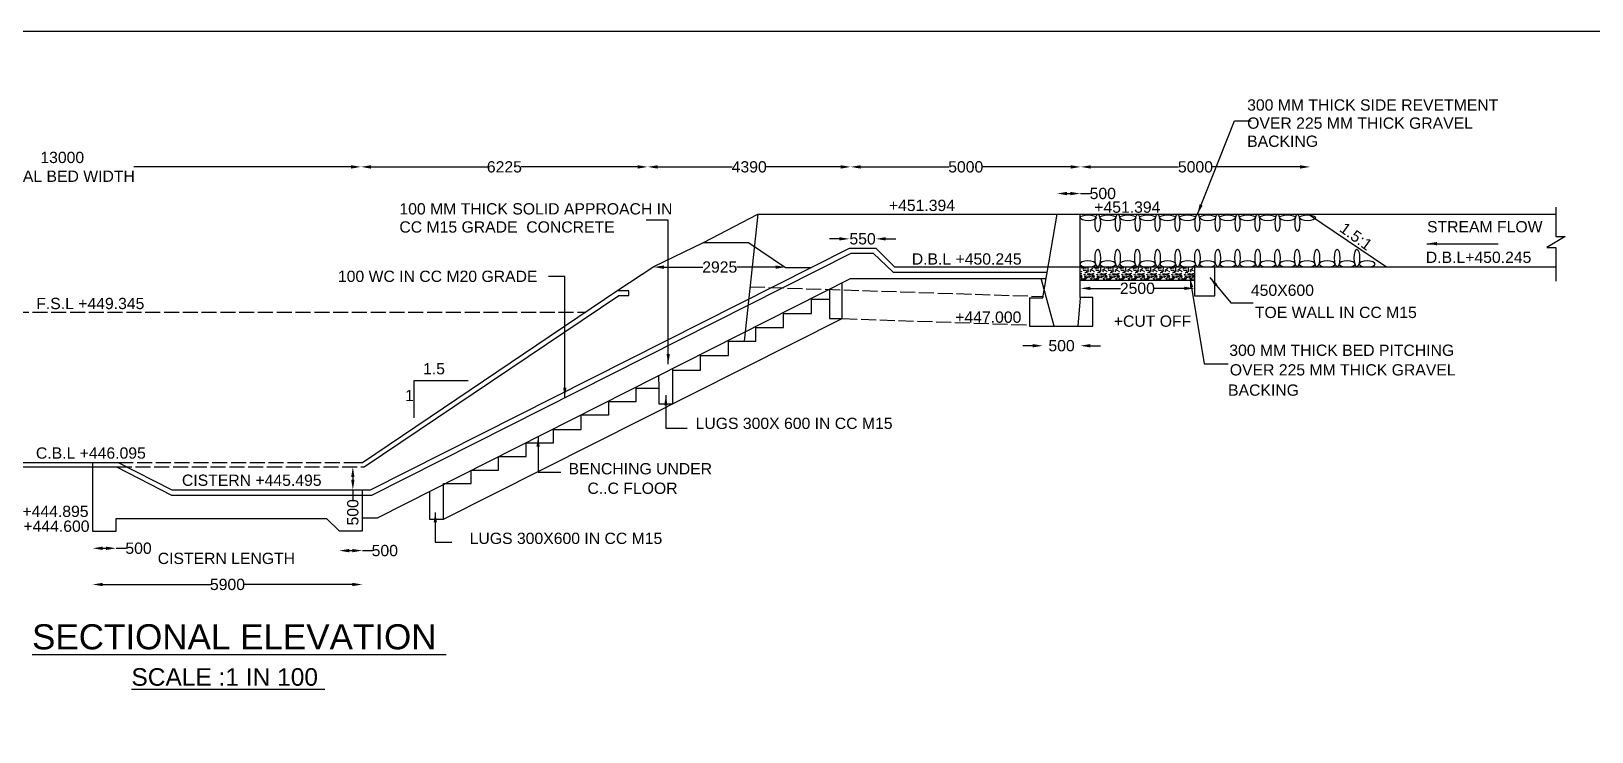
# Model space of a CAD drawing. Header units: millimetres. Extents: x 5124 to 2149775, y 2311 to 45661878.
# Drawn here: x 2096658 to 2127800, y 45647909 to 45661878 of the extents above; entities that cross this region are included whole.
import ezdxf

# ---------------------------------------------------------------- set-up
doc = ezdxf.new("R2010")
doc.units = ezdxf.units.MM
doc.header["$MEASUREMENT"] = 0
doc.linetypes.add('ACAD_ISO02W100', pattern=[15, 12, -3])
for name, color, linetype in [('DIMENSIONS', 7, 'Continuous'), ('DRAWING', 2, 'Continuous'), ('TEXT', 7, 'Continuous')]:
    doc.layers.add(name, color=color, linetype=linetype)
doc.styles.get("Standard").update_dxf_attribs({"font": 'arial.ttf', "height": 225})
doc.dimstyles.get("Standard").update_dxf_attribs({"dimtxt": 225, "dimasz": 200, "dimexe": 0.18, "dimexo": 0.0625, "dimgap": 0.09, "dimtad": 0, "dimdec": 0, "dimzin": 0, "dimdsep": 46, "dimtxsty": 'Standard', "dimcen": 0.09, "dimse1": 1, "dimse2": 1, "dimadec": 0, "dimazin": 0, "dimtfac": 1, "dimtdec": 0, "dimtofl": 0, "dimtmove": 0, "dimatfit": 3, "dimfxl": 1, "dimtolj": 1, "dimtzin": 0, "dimarcsym": 0})

# ---------------------------------------------------------------- blocks, each defined once
blk = doc.blocks.new('*D57')
at = {"layer": 'Defpoints', "color": 0, "transparency": 16777216}
for p in [(2091314, 45659173), (2103239, 45659173), (2103239, 45659173)]:
    blk.add_point(p, dxfattribs=at)
at = {"layer": 'DIMENSIONS', "color": 0, "lineweight": -2, "transparency": 16777216}
for p, q in [((2091514, 45659173), (2095848, 45659173)), ((2103039, 45659173), (2098706, 45659173))]:
    blk.add_line(p, q, dxfattribs=at)
at = {"layer": 'DIMENSIONS', "color": 0, "transparency": 16777216}
for points in [[(2091514, 45659206), (2091514, 45659139), (2091314, 45659173)], [(2103039, 45659206), (2103039, 45659139), (2103239, 45659173)]]:
    blk.add_solid(points, dxfattribs=at)
at = {"layer": 'DIMENSIONS', "color": 0, "transparency": 16777216, "insert": (2097277, 45659173), "char_height": 225, "attachment_point": 5}
blk.add_mtext('\\A1;13000 \\PCANAL BED WIDTH ', dxfattribs=at)
blk = doc.blocks.new('*D58')
at = {"layer": 'Defpoints', "color": 0, "transparency": 16777216}
for p in [(2103239, 45659173), (2108960, 45659173), (2108960, 45659173)]:
    blk.add_point(p, dxfattribs=at)
at = {"layer": 'DIMENSIONS', "color": 0, "lineweight": -2, "transparency": 16777216}
for p, q in [((2103439, 45659173), (2105762, 45659173)), ((2108760, 45659173), (2106437, 45659173))]:
    blk.add_line(p, q, dxfattribs=at)
at = {"layer": 'DIMENSIONS', "color": 0, "transparency": 16777216}
for points in [[(2103439, 45659206), (2103439, 45659139), (2103239, 45659173)], [(2108760, 45659206), (2108760, 45659139), (2108960, 45659173)]]:
    blk.add_solid(points, dxfattribs=at)
at = {"layer": 'DIMENSIONS', "color": 0, "transparency": 16777216, "insert": (2106100, 45659173), "char_height": 225, "attachment_point": 5}
blk.add_mtext('\\A1;6225', dxfattribs=at)
blk = doc.blocks.new('*D59')
at = {"layer": 'Defpoints', "color": 0, "transparency": 16777216}
for p in [(2108960, 45659173), (2113011, 45659173), (2113011, 45659173)]:
    blk.add_point(p, dxfattribs=at)
at = {"layer": 'DIMENSIONS', "color": 0, "lineweight": -2, "transparency": 16777216}
for p, q in [((2109160, 45659173), (2110645, 45659173)), ((2112811, 45659173), (2111326, 45659173))]:
    blk.add_line(p, q, dxfattribs=at)
at = {"layer": 'DIMENSIONS', "color": 0, "transparency": 16777216}
for points in [[(2109160, 45659206), (2109160, 45659139), (2108960, 45659173)], [(2112811, 45659206), (2112811, 45659139), (2113011, 45659173)]]:
    blk.add_solid(points, dxfattribs=at)
at = {"layer": 'DIMENSIONS', "color": 0, "transparency": 16777216, "insert": (2110986, 45659173), "char_height": 225, "attachment_point": 5}
blk.add_mtext('\\A1;4390', dxfattribs=at)
blk = doc.blocks.new('*D60')
at = {"layer": 'Defpoints', "color": 0, "transparency": 16777216}
for p in [(2113011, 45659173), (2117602, 45659173), (2117602, 45659173)]:
    blk.add_point(p, dxfattribs=at)
at = {"layer": 'DIMENSIONS', "color": 0, "lineweight": -2, "transparency": 16777216}
for p, q in [((2113211, 45659173), (2114971, 45659173)), ((2117402, 45659173), (2115642, 45659173))]:
    blk.add_line(p, q, dxfattribs=at)
at = {"layer": 'DIMENSIONS', "color": 0, "transparency": 16777216}
for points in [[(2113211, 45659206), (2113211, 45659139), (2113011, 45659173)], [(2117402, 45659206), (2117402, 45659139), (2117602, 45659173)]]:
    blk.add_solid(points, dxfattribs=at)
at = {"layer": 'DIMENSIONS', "color": 0, "transparency": 16777216, "insert": (2115307, 45659173), "char_height": 225, "attachment_point": 5}
blk.add_mtext('\\A1;5000', dxfattribs=at)
blk = doc.blocks.new('*D61')
at = {"layer": 'Defpoints', "color": 0, "transparency": 16777216}
for p in [(2117602, 45659173), (2122180, 45659173), (2122180, 45659173)]:
    blk.add_point(p, dxfattribs=at)
at = {"layer": 'DIMENSIONS', "color": 0, "lineweight": -2, "transparency": 16777216}
for p, q in [((2117802, 45659173), (2119555, 45659173)), ((2121980, 45659173), (2120227, 45659173))]:
    blk.add_line(p, q, dxfattribs=at)
at = {"layer": 'DIMENSIONS', "color": 0, "transparency": 16777216}
for points in [[(2117802, 45659206), (2117802, 45659139), (2117602, 45659173)], [(2121980, 45659206), (2121980, 45659139), (2122180, 45659173)]]:
    blk.add_solid(points, dxfattribs=at)
at = {"layer": 'DIMENSIONS', "color": 0, "transparency": 16777216, "insert": (2119891, 45659173), "char_height": 225, "attachment_point": 5}
blk.add_mtext('\\A1;5000', dxfattribs=at)
blk = doc.blocks.new('*D62')
at = {"layer": 'Defpoints', "color": 0, "transparency": 16777216}
for p in [(2117594, 45658642), (2117131, 45658230), (2117594, 45658230)]:
    blk.add_point(p, dxfattribs=at)
at = {"layer": 'DIMENSIONS', "color": 0, "lineweight": -2, "transparency": 16777216}
for p, q in [((2117331, 45658642), (2117394, 45658642)), ((2117594, 45658642), (2117794, 45658642))]:
    blk.add_line(p, q, dxfattribs=at)
at = {"layer": 'DIMENSIONS', "color": 0, "transparency": 16777216}
for points in [[(2117331, 45658675), (2117331, 45658608), (2117131, 45658642)], [(2117394, 45658675), (2117394, 45658608), (2117594, 45658642)]]:
    blk.add_solid(points, dxfattribs=at)
at = {"layer": 'DIMENSIONS', "color": 0, "transparency": 16777216, "insert": (2118042, 45658642), "char_height": 225, "attachment_point": 5}
blk.add_mtext('\\A1;500', dxfattribs=at)
blk = doc.blocks.new('*D66')
at = {"layer": 'Defpoints', "color": 0, "transparency": 16777216}
for p in [(2109083, 45657187), (2111713, 45657187), (2111713, 45657175)]:
    blk.add_point(p, dxfattribs=at)
at = {"layer": 'DIMENSIONS', "color": 0, "lineweight": -2, "transparency": 16777216}
for p, q in [((2109283, 45657175), (2110059, 45657175)), ((2111513, 45657175), (2110737, 45657175))]:
    blk.add_line(p, q, dxfattribs=at)
at = {"layer": 'DIMENSIONS', "color": 0, "transparency": 16777216}
for points in [[(2109283, 45657208), (2109283, 45657141), (2109083, 45657175)], [(2111513, 45657208), (2111513, 45657141), (2111713, 45657175)]]:
    blk.add_solid(points, dxfattribs=at)
at = {"layer": 'DIMENSIONS', "color": 0, "transparency": 16777216, "insert": (2110398, 45657175), "char_height": 225, "attachment_point": 5}
blk.add_mtext('\\A1;2925', dxfattribs=at)
blk = doc.blocks.new('*D67')
at = {"layer": 'Defpoints', "color": 0, "transparency": 16777216}
for p in [(2112985, 45657551), (2113511, 45657738), (2113511, 45657551)]:
    blk.add_point(p, dxfattribs=at)
at = {"layer": 'DIMENSIONS', "color": 0, "lineweight": -2, "transparency": 16777216}
for p, q in [((2112785, 45657738), (2112585, 45657738)), ((2113711, 45657738), (2113911, 45657738))]:
    blk.add_line(p, q, dxfattribs=at)
at = {"layer": 'DIMENSIONS', "color": 0, "transparency": 16777216}
for points in [[(2112785, 45657772), (2112785, 45657705), (2112985, 45657738)], [(2113711, 45657772), (2113711, 45657705), (2113511, 45657738)]]:
    blk.add_solid(points, dxfattribs=at)
at = {"layer": 'DIMENSIONS', "color": 0, "transparency": 16777216, "insert": (2113248, 45657738), "char_height": 225, "attachment_point": 5}
blk.add_mtext('\\A1;550', dxfattribs=at)
blk = doc.blocks.new('*D68')
at = {"layer": 'Defpoints', "color": 0, "transparency": 16777216}
for p in [(2117594, 45656760), (2119869, 45656760), (2119869, 45656751)]:
    blk.add_point(p, dxfattribs=at)
at = {"layer": 'DIMENSIONS', "color": 0, "lineweight": -2, "transparency": 16777216}
for p, q in [((2117794, 45656751), (2118394, 45656751)), ((2119669, 45656751), (2119069, 45656751))]:
    blk.add_line(p, q, dxfattribs=at)
at = {"layer": 'DIMENSIONS', "color": 0, "transparency": 16777216}
for points in [[(2117794, 45656784), (2117794, 45656718), (2117594, 45656751)], [(2119669, 45656784), (2119669, 45656718), (2119869, 45656751)]]:
    blk.add_solid(points, dxfattribs=at)
at = {"layer": 'DIMENSIONS', "color": 0, "transparency": 16777216, "insert": (2118732, 45656751), "char_height": 225, "attachment_point": 5}
blk.add_mtext('\\A1;2500', dxfattribs=at)
blk = doc.blocks.new('*D69')
at = {"layer": 'Defpoints', "color": 0, "transparency": 16777216}
for p in [(2116845, 45656563), (2117594, 45656563), (2117594, 45655607)]:
    blk.add_point(p, dxfattribs=at)
at = {"layer": 'DIMENSIONS', "color": 0, "lineweight": -2, "transparency": 16777216}
for p, q in [((2116645, 45655607), (2116445, 45655607)), ((2117794, 45655607), (2117994, 45655607))]:
    blk.add_line(p, q, dxfattribs=at)
at = {"layer": 'DIMENSIONS', "color": 0, "transparency": 16777216}
for points in [[(2116645, 45655640), (2116645, 45655574), (2116845, 45655607)], [(2117794, 45655640), (2117794, 45655574), (2117594, 45655607)]]:
    blk.add_solid(points, dxfattribs=at)
at = {"layer": 'DIMENSIONS', "color": 0, "transparency": 16777216, "insert": (2117219, 45655607), "char_height": 225, "attachment_point": 5}
blk.add_mtext('\\A1;500', dxfattribs=at)
blk = doc.blocks.new('*D70')
at = {"layer": 'Defpoints', "color": 0, "transparency": 16777216}
for p in [(2103045, 45653189), (2103045, 45652733), (2103076, 45652733)]:
    blk.add_point(p, dxfattribs=at)
at = {"layer": 'DIMENSIONS', "color": 0, "lineweight": -2, "transparency": 16777216}
for p, q in [((2103076, 45652989), (2103076, 45652933)), ((2103076, 45652733), (2103076, 45652533))]:
    blk.add_line(p, q, dxfattribs=at)
at = {"layer": 'DIMENSIONS', "color": 0, "transparency": 16777216}
for points in [[(2103043, 45652989), (2103109, 45652989), (2103076, 45653189)], [(2103043, 45652933), (2103109, 45652933), (2103076, 45652733)]]:
    blk.add_solid(points, dxfattribs=at)
at = {"layer": 'DIMENSIONS', "color": 0, "transparency": 16777216, "insert": (2103076, 45652285), "char_height": 225, "attachment_point": 5, "rotation": 90}
blk.add_mtext('\\A1;500', dxfattribs=at)
blk = doc.blocks.new('*D71')
at = {"layer": 'Defpoints', "color": 0, "transparency": 16777216}
for p in [(2097883, 45651909), (2098351, 45651909), (2098351, 45651568)]:
    blk.add_point(p, dxfattribs=at)
at = {"layer": 'DIMENSIONS', "color": 0, "lineweight": -2, "transparency": 16777216}
for p, q in [((2098083, 45651568), (2098151, 45651568)), ((2098351, 45651568), (2098551, 45651568))]:
    blk.add_line(p, q, dxfattribs=at)
at = {"layer": 'DIMENSIONS', "color": 0, "transparency": 16777216}
for points in [[(2098083, 45651601), (2098083, 45651534), (2097883, 45651568)], [(2098151, 45651601), (2098151, 45651534), (2098351, 45651568)]]:
    blk.add_solid(points, dxfattribs=at)
at = {"layer": 'DIMENSIONS', "color": 0, "transparency": 16777216, "insert": (2098799, 45651568), "char_height": 225, "attachment_point": 5}
blk.add_mtext('\\A1;500', dxfattribs=at)
blk = doc.blocks.new('*D72')
at = {"layer": 'Defpoints', "color": 0, "transparency": 16777216}
for p in [(2102804, 45651916), (2103266, 45651916), (2103266, 45651521)]:
    blk.add_point(p, dxfattribs=at)
at = {"layer": 'DIMENSIONS', "color": 0, "lineweight": -2, "transparency": 16777216}
for p, q in [((2103004, 45651521), (2103066, 45651521)), ((2103266, 45651521), (2103466, 45651521))]:
    blk.add_line(p, q, dxfattribs=at)
at = {"layer": 'DIMENSIONS', "color": 0, "transparency": 16777216}
for points in [[(2103004, 45651555), (2103004, 45651488), (2102804, 45651521)], [(2103066, 45651555), (2103066, 45651488), (2103266, 45651521)]]:
    blk.add_solid(points, dxfattribs=at)
at = {"layer": 'DIMENSIONS', "color": 0, "transparency": 16777216, "insert": (2103714, 45651521), "char_height": 225, "attachment_point": 5}
blk.add_mtext('\\A1;500', dxfattribs=at)
blk = doc.blocks.new('*D73')
at = {"layer": 'Defpoints', "color": 0, "transparency": 16777216}
for p in [(2097883, 45651909), (2103266, 45651909), (2103266, 45650846)]:
    blk.add_point(p, dxfattribs=at)
at = {"layer": 'DIMENSIONS', "color": 0, "lineweight": -2, "transparency": 16777216}
for p, q in [((2098083, 45650846), (2100239, 45650846)), ((2103066, 45650846), (2100910, 45650846))]:
    blk.add_line(p, q, dxfattribs=at)
at = {"layer": 'DIMENSIONS', "color": 0, "transparency": 16777216}
for points in [[(2098083, 45650879), (2098083, 45650812), (2097883, 45650846)], [(2103066, 45650879), (2103066, 45650812), (2103266, 45650846)]]:
    blk.add_solid(points, dxfattribs=at)
at = {"layer": 'DIMENSIONS', "color": 0, "transparency": 16777216, "insert": (2100574, 45650846), "char_height": 225, "attachment_point": 5}
blk.add_mtext('\\A1;5900', dxfattribs=at)

msp = doc.modelspace()

# ---------------------------------------------------------------- hatches: boundary and pattern name
at = {"layer": 'DRAWING'}
h = msp.add_hatch(dxfattribs=at)
h.set_pattern_fill('GRAVEL', color=0, scale=250, style=0)
h.set_pattern_definition([(228.0128, (180, 250), (-1999.9995580395, -2250.000335402), [33.634, -3329.772]), (184.9697, (157.5, 225), (3000.0002628794, 249.9978267518), [57.717, -5713.98125]), (132.5104, (100, 220), (2499.9976795867, -2750.002168468), [40.697, -4029.008]), (267.2737, (2.5, 157.5), (249.9990044318, 5000.0000737434), [52.5595, -5203.3895]), (292.8337, (0, 105), (-1250.0024763593, 2999.9991029444), [51.53875, -5102.34325]), (357.2737, (20, 57.5), (-5000.0000737434, 249.9990044318), [52.5595, -5203.3895]), (37.6942, (72.5, 55), (-3250.0018364045, -2499.9976012901), [69.50725, -6881.21225]), (72.2553, (127.5, 97.5), (1750.0026906764, 5499.9990578098), [65.622, -6496.58025]), (121.4296, (147.5, 160), (-2000.002058544, 3249.998759123), [52.7375, -5221.01825]), (175.2364, (120, 205), (2750.00023658, -249.997883165), [60.208, -2950.19075]), (222.3974, (60, 210), (-3000.0018377683, -2749.9980205035), [77.862, -7708.34375]), (138.8141, (250, 155), (-1750.000736701, 1499.999328336), [26.57525, -2630.961]), (171.4692, (230, 172.5), (3249.9995712038, -500.00197751), [50.55925, -5005.37775]), (225, (180, 180), (-3e-14, -250.00007736), [35.35525, -318.198]), (203.1986, (162.5, 210), (1249.999932667, 500.000331316), [19.0395, -1884.90375]), (291.8014, (145, 202.5), (-249.999977625, 750.000068253), [26.92575, -1319.3655]), (30.9638, (155, 177.5), (749.99950557, 500.000620885), [43.73225, -1414.00575]), (161.5651, (192.5, 200), (500.00010865, -249.9996008), [31.62275, -758.94675]), (16.3895, (0, 202.5), (2500.000549603, 749.9981774545), [44.3, -4385.71125]), (70.3462, (42.5, 215), (-999.998811843, -2750.0005339016), [37.16525, -3679.352]), (293.1986, (192.5, 250), (-500.000331316, 1249.999932667), [38.07875, -1865.8645]), (343.6105, (207.5, 215), (-2500.000549603, 749.9981774545), [44.3, -4385.71125]), (339.444, (0, 47.5), (-1250.000461136, 499.998999105), [42.72, -2093.281]), (294.7751, (40, 32.5), (-1249.998047311, 2750.00085546), [35.7945, -3543.66075]), (66.8014, (195, 0), (500.000331316, 1249.999932667), [38.07875, -1865.8645]), (17.354, (210, 35), (-3250.000504774, -999.998625565), [41.90775, -4148.856]), (69.444, (72.5, 0), (-499.998999105, -1250.000461136), [21.36, -2114.641]), (101.3099, (180, 0), (-249.99940804, 1000.00018806), [12.7475, -1262.00725]), (165.9638, (177.5, 12.5), (750.0001365, -249.99951434), [51.53875, -979.2375]), (186.009, (127.5, 25), (2499.9999377265, 249.9998293705), [47.7625, -4728.48075]), (303.6901, (155, 155), (-250.00033363, 499.99988944), [36.0555, -865.33225]), (353.1572, (175, 125), (4249.9998413696, -500.0019994812), [62.9485, -6231.89075]), (60.9454, (237.5, 117.5), (-1000.0000068, -1750.000096142), [25.739, -2548.1685]), (90, (250, 140), (-250, 250), [15, -235]), (120.2564, (122.5, 32.5), (999.998721701, -1750.000613964), [34.731, -3438.38]), (48.0128, (105, 62.5), (1999.9995580395, 2250.000335402), [67.268, -3296.138]), (0, (150, 112.5), (250, 250), [65, -185]), (325.3048, (215, 112.5), (-2499.998564747, 1750.0021523986), [39.5285, -3913.3185]), (254.0546, (247.5, 90), (-249.999972324, -1000.000031663), [36.4005, -1783.627]), (207.646, (237.5, 55), (-4749.998951795, -2500.0019282923), [59.26625, -5867.3685]), (175.4261, (185, 27.5), (-3250.000139578, 249.9987002903), [62.69975, -6207.2685])])
h.paths.add_polyline_path([(2119869.4, 45657177.8), (2117593.6, 45657177.8), (2117593.6, 45656911.9), (2119869.4, 45656911.9)])

# ---------------------------------------------------------------- linework, layer by layer
at = {"layer": 'DIMENSIONS', "color": 0}
msp.add_lwpolyline([(2105374.6, 45654906.1), (2104293.8, 45654906.1), (2104293.8, 45654172.5)], dxfattribs=at)
at = {"layer": 'DRAWING', "color": 0}
msp.add_lwpolyline([(2069937.3, 45661878.3), (2149622.7, 45661878.3), (2149622.7, 45597168.6), (2069937.3, 45597168.6)], close=True, dxfattribs=at)
for points in [[(2127083.8, 45658371.9), (2127083.8, 45657783.6), (2127269.2, 45657783.6), (2126900.5, 45657563.5), (2127083.8, 45657563.5), (2127083.8, 45656895.4)], [(2103196.7, 45653278.2), (2103269.3, 45653278.2), (2108367.1, 45656712.3), (2109083.3, 45657186.5), (2110074.5, 45657665.2), (2111157.5, 45658230.4), (2127083.8, 45658230.4)], [(2111157.5, 45658230.4), (2110882.7, 45655699.3)], [(2116580.5, 45656563.1), (2116580.5, 45655997.6), (2117839.9, 45655997.6), (2117839.9, 45656567.4), (2117593.6, 45656567.4), (2117593.6, 45658230.4)], [(2116580.5, 45656563.1), (2116845, 45656563.1), (2117130.9, 45658230.4)], [(2122148.4, 45658230.4), (2123701.9, 45657177.8)], [(2074015.6, 45655995), (2075257.9, 45655995), (2077454.6, 45657149.8), (2082950.7, 45657149.8), (2083691.7, 45657660.9), (2084638, 45657660.9), (2085638.6, 45657152.3), (2091377.5, 45653278.2), (2098394.6, 45653278.2), (2099463.6, 45652733.1), (2103426.9, 45652733.1), (2112984.9, 45657551.4), (2113511.1, 45657551.4), (2113882.9, 45657177.8), (2127083.8, 45657177.8)], [(2086303.3, 45656703.6), (2086064.4, 45656703.6), (2086064.4, 45656606.7), (2086271.9, 45656606.7), (2091344.7, 45653189.1), (2098362.8, 45653189.1), (2099454.7, 45652629.1), (2103452.8, 45652629.1), (2113018.4, 45657451.1), (2113462.8, 45657451.1), (2113861, 45657073.6), (2116932.6, 45657073.6)], [(2110074.5, 45657665.2), (2110969.6, 45657665.2), (2111713.2, 45657169.5), (2112227.5, 45657169.5)], [(2119869.4, 45657177.8), (2119869.4, 45656602.7), (2120279.1, 45656602.7), (2120279.1, 45657177.8)], [(2103265.7, 45652175.1), (2103567.4, 45652175.1), (2113006.8, 45656945.1), (2116910.5, 45656945.1)], [(2112584.9, 45656731.9), (2112584.9, 45656147.9), (2112843.3, 45656147.9), (2112841.3, 45656861.4)], [(2117071.9, 45655997.6), (2116809.7, 45656945.1)], [(2117593.6, 45656911.9), (2119869.4, 45656911.9)], [(2103301.3, 45653189.1), (2108382.2, 45656608.5), (2108587, 45656608.5), (2108587, 45656703.4), (2108353.9, 45656703.4)], [(2110012.8, 45655414.2), (2110569.6, 45655414.2), (2110569.6, 45655699.3), (2111118.6, 45655699.3), (2111118.6, 45655971.2), (2111671.2, 45655971.2), (2111671.2, 45656248.4), (2112227.3, 45656248.4), (2112227.3, 45656537.3), (2112580.6, 45656537.3), (2112580.6, 45656537.3)], [(2117593.6, 45656563.1), (2117545.4, 45655997.6)], [(2104887, 45652151.2), (2112843.3, 45656147.9)], [(2109464.2, 45655123), (2110012.8, 45655123), (2110012.8, 45655414.2), (2110012.6, 45655432)], [(2104603.1, 45652698.5), (2104603.1, 45652151.2), (2104887, 45652151.2), (2104887, 45652860.1), (2105438.9, 45652860.1), (2105438.9, 45653127.9), (2105985.1, 45653127.9), (2105985.7, 45653397.1), (2106533.5, 45653397.1), (2106532.8, 45653673.6), (2107078.8, 45653673.6), (2107078.8, 45653938.9), (2107632.9, 45653938.9), (2107632.9, 45654229.5), (2108182.5, 45654229.5), (2108182.5, 45654495.5), (2108731.7, 45654495.5), (2108731.7, 45654761.2), (2109186, 45654761.2), (2109185.1, 45655013.8)], [(2109185.1, 45654761.2), (2109185.1, 45654446.3), (2109464.2, 45654446.3), (2109464.2, 45655154.9)], [(2097883.2, 45653278.2), (2097883.2, 45651909.4), (2098351.1, 45651909.4), (2098351.1, 45652162.4), (2102550.2, 45652162.4), (2102804.5, 45651915.6), (2103265.7, 45651915.6), (2103265.7, 45652733.1)]]:
    msp.add_lwpolyline(points, dxfattribs=at)
at = {"layer": 'DRAWING', "color": 0, "linetype": 'ACAD_ISO02W100', "ltscale": 25}
for points in [[(2111000.2, 45656781.7), (2116856.9, 45656588.7)], [(2086932.6, 45656278.7), (2107723.5, 45656278.7)], [(2112843.3, 45656147.9), (2116568.1, 45656021.6)], [(2098362.8, 45653189.1), (2103301.3, 45653189.1)], [(2098394.6, 45653278.2), (2103196.7, 45653278.2)]]:
    msp.add_lwpolyline(points, dxfattribs=at)
at = {"layer": 'DRAWING', "color": 0}
for centre, major_axis, ratio in [((2117750.7, 45658157.9), (-158.8, -0.4), 0.3751623), ((2117941.8, 45658054.1), (0, -176.2), 0.3009593), ((2118143.6, 45658157.9), (-158.8, -0.4), 0.3751623), ((2118340.9, 45658056.9), (0, -173.4), 0.2736083), ((2118540.9, 45658157.9), (-158.8, -0.4), 0.3751623), ((2118738.2, 45658056.9), (0, -173.4), 0.2736083), ((2118935.9, 45658157.9), (-158.8, -0.4), 0.3751623), ((2119133.3, 45658056.9), (0, -173.4), 0.2736083), ((2119334.1, 45658157.9), (-158.8, -0.4), 0.3751623), ((2119531.4, 45658056.9), (0, -173.4), 0.2736083), ((2119733.6, 45658157.9), (-158.8, -0.4), 0.3751623), ((2119930.9, 45658056.9), (0, -173.4), 0.2736083), ((2120135.3, 45658157.9), (-158.8, -0.4), 0.3751623), ((2120332.6, 45658056.9), (0, -173.4), 0.2736083), ((2120533.3, 45658157.9), (-158.8, -0.4), 0.3751623), ((2120730.7, 45658056.9), (0, -173.4), 0.2736083), ((2120930.6, 45658157.9), (-158.8, -0.4), 0.3751623), ((2121127.9, 45658056.9), (0, -173.4), 0.2736083), ((2121332.3, 45658157.9), (-158.8, -0.4), 0.3751623), ((2121529.7, 45658056.9), (0, -173.4), 0.2736083), ((2121727.9, 45658157.9), (-158.8, -0.4), 0.3751623), ((2121925.2, 45658056.9), (0, -173.4), 0.2736083), ((2122126, 45658157.9), (-158.8, -0.4), 0.3751623), ((2117941.8, 45657355.1), (0, -176.2), 0.3009593), ((2118336.5, 45657355.1), (0, -176.2), 0.3009593), ((2118731.3, 45657355.1), (0, -176.2), 0.3009593), ((2119135.5, 45657355.1), (0, -176.2), 0.3009593), ((2119536.8, 45657355.1), (0, -176.2), 0.3009593), ((2119929.4, 45657355.1), (0, -176.2), 0.3009593), ((2120335.8, 45657355.1), (0, -176.2), 0.3009593), ((2120730.6, 45657355.1), (0, -176.2), 0.3009593), ((2121132.6, 45657355.1), (0, -176.2), 0.3009593), ((2121527.3, 45657355.1), (0, -176.2), 0.3009593), ((2121919.9, 45657355.1), (0, -176.2), 0.3009593), ((2122315.6, 45657355.1), (0, -176.2), 0.3009593), ((2122719.1, 45657355.1), (0, -176.2), 0.3009593), ((2123113.9, 45657355.1), (0, -176.2), 0.3009593)]:
    msp.add_ellipse(centre, major_axis=major_axis, ratio=ratio, dxfattribs=at)
at = {"layer": 'DRAWING', "color": 0, "extrusion": (0, 0, -1)}
for centre in [(2117743.3, 45657238.3), (2118143.6, 45657238.3), (2118538.3, 45657238.3), (2118933.1, 45657238.3), (2119337.3, 45657238.3), (2119738.6, 45657238.3), (2120131.2, 45657238.3), (2120537.6, 45657238.3), (2120932.4, 45657238.3), (2121334.4, 45657238.3), (2121729.1, 45657238.3), (2122121.7, 45657238.3), (2122517.4, 45657238.3), (2122920.9, 45657238.3), (2123315.7, 45657238.3)]:
    msp.add_ellipse(centre, major_axis=(-158.8, -0.4), ratio=0.3751623, dxfattribs=at)

# ---------------------------------------------------------------- texts
at = {"layer": 'TEXT', "color": 0}
for s, height, p in [('300 MM THICK SIDE REVETMENT ', 225, (2120922.9, 45660295.5)), ('OVER 225 MM THICK GRAVEL', 225, (2120922.9, 45659934)), ('BACKING ', 225, (2120922.9, 45659572.6)), ('100 MM THICK SOLID APPROACH IN ', 225, (2104005.2, 45658224.2)), ('+451.394', 225, (2113773.7, 45658293)), ('+451.394', 225, (2117871.9, 45658258.4)), ('CC M15 GRADE  CONCRETE ', 225, (2104005.2, 45657862.7)), ('STREAM FLOW ', 225, (2124512.3, 45657867.5)), ('D.B.L +450.245', 225, (2114229.9, 45657224.9)), ('D.B.L+450.245', 225, (2124488.6, 45657258.2)), ('100 WC IN CC M20 GRADE ', 225, (2102778.4, 45656878.9)), ('450X600', 225, (2120997.5, 45656601.1)), ('F.S.L +449.345', 225, (2096757.8, 45656337)), ('+447.000', 225, (2115096.9, 45656065.1)), ('+CUT OFF', 225, (2118261.5, 45655984.8)), ('TOE WALL IN CC M15 ', 225, (2121077.4, 45656159.2)), ('300 MM THICK BED PITCHING', 225, (2120566.5, 45655404.3)), ('1.5', 225, (2104477.2, 45655036)), ('OVER 225 MM THICK GRAVEL ', 225, (2120576.6, 45655013.7)), ('1', 225, (2104117.8, 45654501.8)), ('BACKING ', 225, (2120542, 45654609.9)), ('LUGS 300X 600 IN CC M15', 225, (2109916, 45653946.9)), ('C.B.L +446.095', 225, (2096751.7, 45653354.8)), ('BENCHING UNDER ', 225, (2107381.3, 45653041.8)), ('CISTERN +445.495', 225, (2099665.4, 45652812.7)), ('C..C FLOOR ', 225, (2107757.8, 45652652.5)), ('+444.895', 225, (2096482.2, 45652192)), ('+444.600', 225, (2096501.8, 45651896.2)), ('LUGS 300X600 IN CC M15 ', 225, (2105407.7, 45651653.9)), ('CISTERN LENGTH ', 225, (2099181.7, 45651254.2)), ('%%USECTIONAL ELEVATION ', 500, (2096673.7, 45649552.8)), ('%%USCALE :1 IN 100 ', 350, (2098657.8, 45648826.8))]:
    msp.add_text(s, height=height, dxfattribs=at).set_placement(p)
msp.add_text('1.5:1', height=225, rotation=323.92495, dxfattribs=at).set_placement((2122747.7, 45657902.7))

# ---------------------------------------------------------------- dimensions: what is measured, and where the dimension line sits
at = {"layer": 'DIMENSIONS', "color": 0}
for base, p1, p2, text, picture, middle in [((2103239.3, 45659172.7), (2091314.2, 45659172.7), (2103239.3, 45659172.7), '13000 \\PCANAL BED WIDTH ', '*D57', (2097276.8, 45659172.7)), ((2108959.8, 45659172.7), (2103239.3, 45659172.7), (2108959.8, 45659172.7), '6225', '*D58', (2106099.5, 45659172.7)), ((2113011.4, 45659172.7), (2108959.8, 45659172.7), (2113011.4, 45659172.7), '4390', '*D59', (2110985.6, 45659172.7)), ((2117602.1, 45659172.7), (2113011.4, 45659172.7), (2117602.1, 45659172.7), '5000', '*D60', (2115306.7, 45659172.7)), ((2122179.7, 45659172.7), (2117602.1, 45659172.7), (2122179.7, 45659172.7), '5000', '*D61', (2119890.9, 45659172.7)), ((2117593.6, 45658641.6), (2117130.9, 45658230.4), (2117593.6, 45658230.4), '500', '*D62', (2118041.9, 45658641.6)), ((2113511.1, 45657738.3), (2112984.9, 45657551.4), (2113511.1, 45657551.4), '550', '*D67', (2113248, 45657738.3)), ((2111713.2, 45657174.8), (2109083.3, 45657186.5), (2111713.2, 45657186.5), '2925', '*D66', (2110398.2, 45657174.8)), ((2119869.4, 45656751), (2117593.6, 45656759.8), (2119869.4, 45656759.8), '2500', '*D68', (2118731.5, 45656751)), ((2117593.6, 45655607), (2116845, 45656563.1), (2117593.6, 45656563.1), '500', '*D69', (2117219.3, 45655607)), ((2098351.1, 45651567.8), (2097883.2, 45651909.4), (2098351.1, 45651909.4), '500', '*D71', (2098799.3, 45651567.8)), ((2103265.7, 45650845.8), (2097883.2, 45651909.4), (2103265.7, 45651909.4), '5900', '*D73', (2100574.4, 45650845.8)), ((2103265.7, 45651521.3), (2102804.5, 45651915.6), (2103265.7, 45651915.6), '500', '*D72', (2103714, 45651521.3))]:
    dim = msp.add_linear_dim(base=base, p1=p1, p2=p2, text=text, dimstyle='Standard', dxfattribs=at)
    dim.commit()
    dim.dimension.update_dxf_attribs({"geometry": picture, "text_midpoint": middle})
dim = msp.add_linear_dim(base=(2103076.2, 45652733.1), p1=(2103044.9, 45653189.1), p2=(2103044.9, 45652733.1), angle=90, text='500', dimstyle='Standard', dxfattribs=at)
dim.commit()
dim.dimension.update_dxf_attribs({"geometry": '*D70', "text_midpoint": (2103076.2, 45652284.8)})

# ---------------------------------------------------------------- leaders
for points in [[(2119930.9, 45658230.4), (2120668.6, 45660091.3), (2121003.5, 45660091.3)], [(2109369.7, 45655241.1), (2109369.7, 45658109.9), (2108926.6, 45658109.9)], [(2107305.9, 45654571.5), (2107305.9, 45656984.7), (2106978.2, 45656984.7)], [(2109322.3, 45654619.5), (2109322.3, 45653960.1), (2109744.6, 45653960.1)], [(2106772.8, 45653794.8), (2106772.8, 45653083.6), (2107225.6, 45653083.6)], [(2104721.9, 45652282.4), (2104721.9, 45651689.4), (2105052.4, 45651689.4)]]:
    msp.add_leader(points, dimstyle='Standard', override={"dimgap": 0.09, "dimtad": 0}, dxfattribs=at)
at = {"layer": 'TEXT', "color": 0}
for points in [[(2124510.2, 45657642), (2125931.2, 45657642)], [(2119780.2, 45656969), (2120063.5, 45655248.1), (2120547, 45655248.1)], [(2120178.9, 45656967.8), (2120596.6, 45656459.8), (2121041.9, 45656459.8)]]:
    msp.add_leader(points, dimstyle='Standard', override={"dimgap": 0.09, "dimtad": 0}, dxfattribs=at)

doc.saveas('drawing.dxf')
